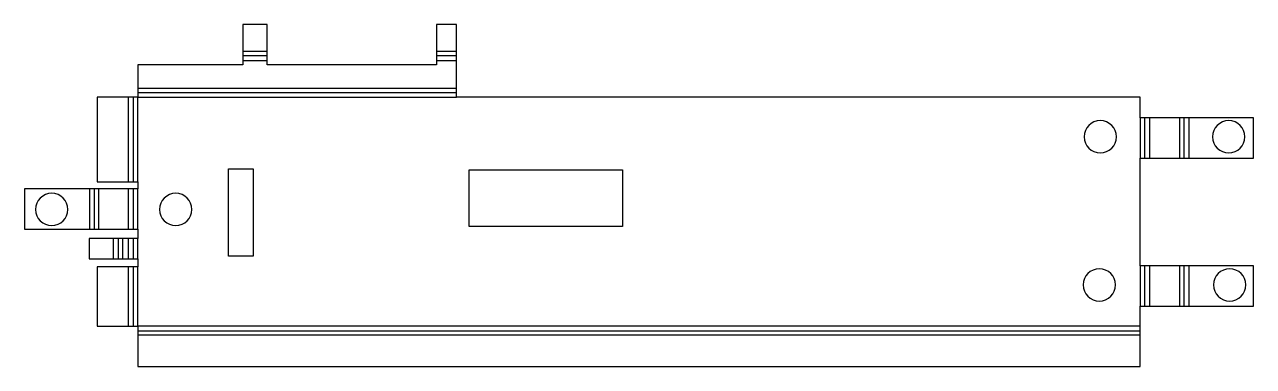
# Model space of a CAD drawing. Header units: millimetres. Extents: x -14 to 138, y 0 to 42.
import ezdxf

# ---------------------------------------------------------------- set-up
doc = ezdxf.new("R2010")
doc.units = ezdxf.units.MM

msp = doc.modelspace()

# ---------------------------------------------------------------- linework, layer by layer
at = {"layer": 'BEND'}
for p, q in [((16, 38.47), (13, 38.47)), ((39.45, 38.47), (36.95, 38.47)), ((39.45, 33.91), (0, 33.91)), ((-0.57, 33.35), (-0.57, 22.85)), ((124.61, 25.81), (124.61, 30.81)), ((129.47, 25.81), (129.47, 30.81)), ((-5.37, 21.99), (-5.37, 16.99)), ((-0.57, 21.99), (-0.57, 16.99)), ((-2.42, 15.85), (-2.42, 13.35)), ((-0.57, 15.85), (-0.57, 13.35)), ((-0.57, 12.35), (-0.57, 5)), ((124.61, 7.48), (124.61, 12.48)), ((129.47, 7.48), (129.47, 12.48)), ((0, 4.43), (124.05, 4.43))]:
    msp.add_line(p, q, dxfattribs=at)
at = {"layer": 'BEND_EXTENT'}
for p, q in [((13, 39.04), (16, 39.04)), ((36.95, 39.04), (39.45, 39.04)), ((13, 37.91), (16, 37.91)), ((36.95, 37.91), (39.45, 37.91)), ((0, 34.48), (39.45, 34.48)), ((-1.13, 22.85), (-1.13, 33.35)), ((0, 33.35), (39.45, 33.35)), ((0, 22.85), (0, 33.35)), ((124.05, 30.81), (124.05, 25.81)), ((125.18, 30.81), (125.18, 25.81)), ((128.91, 30.81), (128.91, 25.81)), ((130.04, 30.81), (130.04, 25.81)), ((-5.94, 16.99), (-5.94, 21.99)), ((-4.81, 16.99), (-4.81, 21.99)), ((-1.13, 16.99), (-1.13, 21.99)), ((0, 16.99), (0, 21.99)), ((-2.99, 13.35), (-2.99, 15.85)), ((-1.86, 13.35), (-1.86, 15.85)), ((-1.13, 13.35), (-1.13, 15.85)), ((0, 13.35), (0, 15.85)), ((-1.13, 5), (-1.13, 12.35)), ((0, 5), (0, 12.35)), ((124.05, 12.48), (124.05, 7.48)), ((125.18, 12.48), (125.18, 7.48)), ((128.91, 12.48), (128.91, 7.48)), ((130.04, 12.48), (130.04, 7.48)), ((124.05, 5), (0, 5)), ((124.05, 3.87), (0, 3.87))]:
    msp.add_line(p, q, dxfattribs=at)
at = {"layer": 'INTERIOR_PROFILES'}
for points in [[(14.28, 24.46), (14.28, 13.68), (11.22, 13.68), (11.22, 24.46)], [(41, 17.35), (41, 24.35), (60, 24.35), (60, 17.35)]]:
    msp.add_lwpolyline(points, close=True, dxfattribs=at)
at = {"layer": 'INTERIOR_PROFILES', "extrusion": (0, 0, -1)}
for centre in [(-119.1, 28.45), (-134.99, 28.45), (10.64, 19.45), (-4.7, 19.45), (-118.98, 10.1), (-135.11, 10.1)]:
    msp.add_circle(centre, 2, dxfattribs=at)
at = {"layer": 'OUTER_PROFILES'}
msp.add_lwpolyline([(36.95, 42.35), (36.95, 37.35), (16, 37.35), (16, 42.35), (13, 42.35), (13, 37.35), (0, 37.35), (0, 33.35), (-5, 33.35), (-5, 22.85), (0, 22.85), (0, 21.99), (-14, 21.99), (-14, 16.99), (0, 16.99), (0, 15.85), (-6, 15.85), (-6, 13.35), (0, 13.35), (0, 12.35), (-5, 12.35), (-5, 5), (0, 5), (0, 0), (124.05, 0), (124.05, 7.48), (138.05, 7.48), (138.05, 12.48), (124.05, 12.48), (124.05, 25.81), (138.05, 25.81), (138.05, 30.81), (124.05, 30.81), (124.05, 33.35), (39.45, 33.35), (39.45, 42.35)], close=True, dxfattribs=at)

doc.saveas('drawing.dxf')
